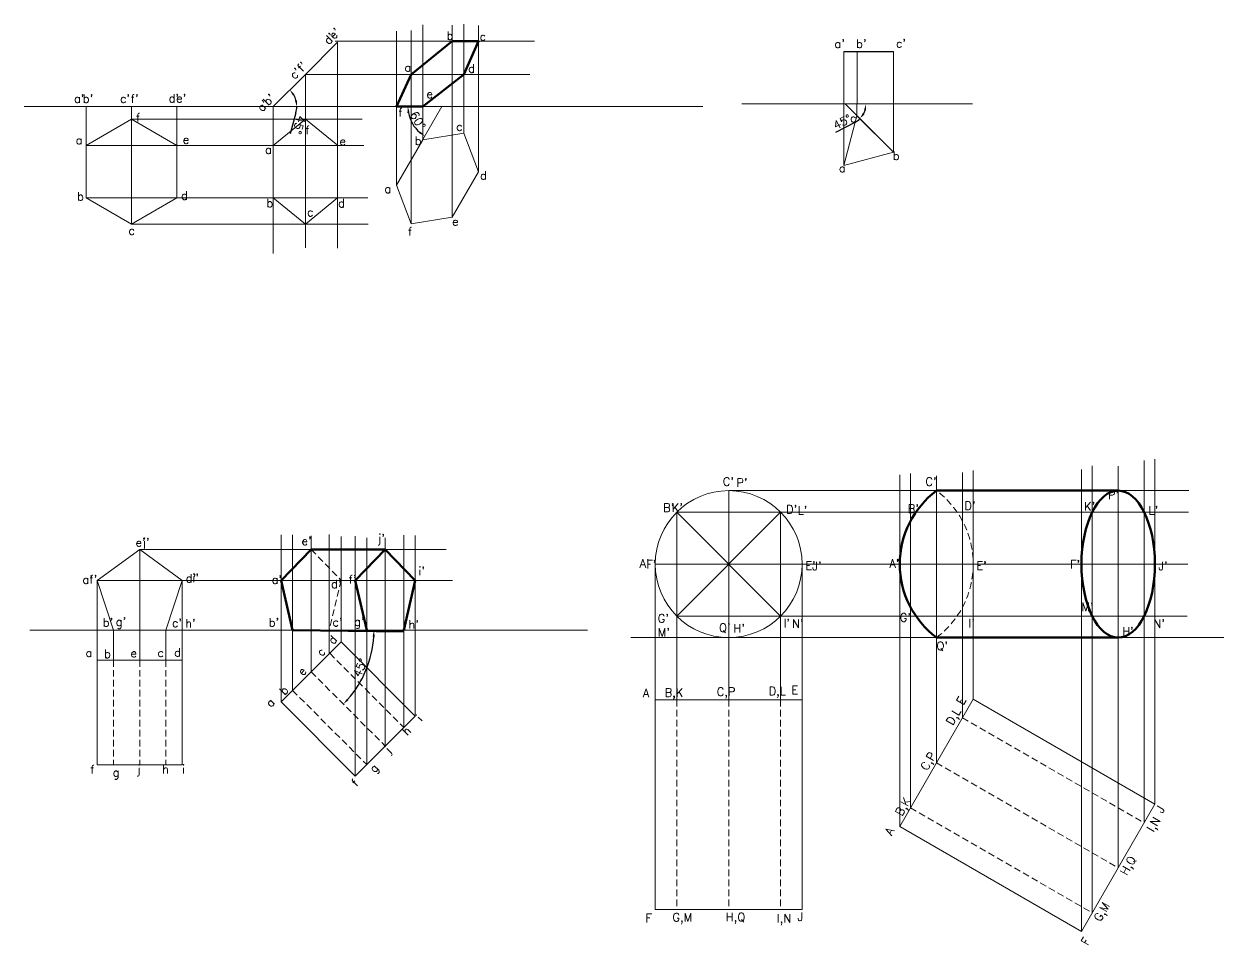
# Model space of a CAD drawing. Header units: millimetres. Extents: x -9631 to 7217, y -631 to 1394.
# Drawn here: x 5886 to 6458, y -631 to -193 of the extents above; entities that cross this region are included whole.
import ezdxf

# ---------------------------------------------------------------- set-up
doc = ezdxf.new("R2010")
doc.units = ezdxf.units.MM
doc.header["$PDMODE"] = 35
doc.header["$PDSIZE"] = 2
doc.linetypes.add('HIDDEN2', pattern=[4.7625, 3.175, -1.5875])
doc.layers.get('0').update_dxf_attribs({"lineweight": 15})
doc.layers.add('Annotations', color=7, linetype='Continuous', lineweight=30)
doc.layers.add('Solid', color=7, linetype='Continuous', lineweight=80)
doc.styles.get("Standard").update_dxf_attribs({"font": 'simplex8.shx'})
doc.dimstyles.new('ISO-25', dxfattribs={"dimtxt": 4, "dimasz": 3, "dimexe": 2, "dimexo": 1, "dimgap": 1, "dimtad": 1, "dimrnd": 0.05, "dimtxsty": 'Standard', "dimcen": 2.5, "dimadec": 0, "dimazin": 0, "dimtfac": 1, "dimtmove": 0, "dimatfit": 3, "dimfxl": 1, "dimarcsym": 0})

# ---------------------------------------------------------------- blocks, each defined once
blk = doc.blocks.new('*D187')
at = {"color": 0, "lineweight": -2, "transparency": 16777216}
blk.add_line((6015.9, -234.84), (6013.14, -244.85), dxfattribs=at)
for start, end in [(15.3849, 29.6151), (344.6151, 0)]:
    blk.add_arc((6005.09, -231.87), 11.21, start, end, dxfattribs=at)
at = {"color": 0, "transparency": 16777216}
for points in [[(6014.44, -226.64), (6015.23, -226.03), (6013.02, -223.95)], [(6016.39, -228.83), (6015.4, -228.96), (6016.3, -231.87)]]:
    blk.add_solid(points, dxfattribs=at)
at = {"layer": 'Defpoints', "color": 0, "transparency": 16777216}
for p in [(6020.4, -216.56), (6014.8, -226.27), (5886.27, -231.87), (6005.09, -231.87), (6209.84, -231.87)]:
    blk.add_point(p, dxfattribs=at)
at = {"color": 0, "transparency": 16777216, "insert": (6017.41, -240.64), "char_height": 4, "attachment_point": 5, "rotation": 254.6151}
blk.add_mtext('45°', dxfattribs=at)
blk = doc.blocks.new('*D188')
at = {"color": 0, "lineweight": -2, "transparency": 16777216}
blk.add_arc((6085.49, -231.87), 16.24, 190.6011, 229.3989, dxfattribs=at)
at = {"color": 0, "transparency": 16777216}
for points in [[(6069.03, -234.9), (6070.03, -234.81), (6069.25, -231.87)], [(6075.21, -243.79), (6074.64, -244.61), (6077.37, -245.93)]]:
    blk.add_solid(points, dxfattribs=at)
at = {"layer": 'Defpoints', "color": 0, "transparency": 16777216}
for p in [(5886.27, -231.87), (6085.49, -231.87), (6209.84, -231.87), (6070.23, -237.42), (6074.67, -250.62)]:
    blk.add_point(p, dxfattribs=at)
at = {"color": 0, "transparency": 16777216, "insert": (6074.03, -238.49), "char_height": 4, "attachment_point": 5, "rotation": 300}
blk.add_mtext('60°', dxfattribs=at)
blk = doc.blocks.new('*D189')
at = {"color": 0, "lineweight": -2, "transparency": 16777216}
blk.add_line((6282.3, -239.43), (6273.1, -244.24), dxfattribs=at)
for start, end in [(332.4095, 342.5905), (297.5905, 315)]:
    blk.add_arc((6277.71, -230.65), 9.91, start, end, dxfattribs=at)
at = {"color": 0, "transparency": 16777216}
for points in [[(6286.68, -233.54), (6287.66, -233.69), (6287.62, -230.65)], [(6286.9, -235.53), (6286.09, -234.94), (6284.72, -237.66)]]:
    blk.add_solid(points, dxfattribs=at)
at = {"layer": 'Defpoints', "color": 0, "transparency": 16777216}
for p in [(6228.36, -230.65), (6277.71, -230.65), (6287.29, -233.21), (6338.46, -230.65), (6299.73, -252.66)]:
    blk.add_point(p, dxfattribs=at)
at = {"color": 0, "transparency": 16777216, "insert": (6276.31, -239.18), "char_height": 4, "attachment_point": 5, "rotation": 27.5905}
blk.add_mtext('45°', dxfattribs=at)
blk = doc.blocks.new('*D193')
at = {"layer": 'Annotations', "color": 0, "lineweight": -2, "transparency": 16777216}
blk.add_arc((6003.32, -481.38), 49.74, 318.4566, 356.5434, dxfattribs=at)
at = {"layer": 'Annotations', "color": 0, "lineweight": 13, "transparency": 16777216}
for points in [[(6052.47, -484.36), (6053.47, -484.39), (6053.06, -481.38)], [(6040.91, -514.71), (6040.18, -514.02), (6038.49, -516.55)]]:
    blk.add_solid(points, dxfattribs=at)
at = {"layer": 'Defpoints', "color": 0, "lineweight": 13, "transparency": 16777216}
for p in [(5889.02, -481.38), (6154.87, -481.38), (6023.14, -501.19), (6046.39, -506.25), (6058.49, -536.55)]:
    blk.add_point(p, dxfattribs=at)
at = {"layer": 'Annotations', "color": 0, "lineweight": 13, "transparency": 16777216, "insert": (6046.5, -499.26), "char_height": 4, "attachment_point": 5, "rotation": 67.5}
blk.add_mtext('45°', dxfattribs=at)

msp = doc.modelspace()

# ---------------------------------------------------------------- linework, layer by layer
for p, q in [((6076.366, -247.676), (6076.366, -192.923)), ((6090.383, -284.636), (6090.383, -193.064)), ((6095.874, -244.505), (6095.874, -192.543)), ((6102.883, -262.985), (6102.883, -193.294)), ((6063.841, -269.37), (6063.841, -195.981)), ((6070.874, -287.807), (6070.874, -195.607)), ((6020.401, -216.561), (6035.711, -201.251)), ((6034.557, -200.692), (6129.648, -200.692)), ((6035.711, -201.251), (6035.711, -299.392)), ((6276.996, -230.648), (6276.996, -205.648)), ((6283.41, -230.648), (6283.41, -205.648)), ((6300.729, -230.648), (6300.729, -205.648)), ((6005.092, -231.87), (6020.401, -216.561)), ((6020.401, -216.561), (6020.401, -299.194)), ((6020.401, -216.561), (6127.337, -216.561)), ((5886.267, -231.87), (6209.839, -231.87)), ((5915.894, -250.371), (5915.894, -231.87)), ((5915.894, -231.87), (5937.545, -231.87)), ((5937.545, -237.871), (5937.545, -231.87)), ((5937.545, -231.87), (5959.195, -231.87)), ((5959.195, -275.371), (5959.195, -231.87)), ((6005.092, -231.87), (6005.092, -301.815)), ((6085.492, -231.87), (6074.666, -250.62)), ((6228.363, -230.648), (6338.457, -230.648)), ((6276.996, -260.011), (6276.996, -230.648)), ((6277.712, -230.648), (6299.727, -252.663)), ((6283.324, -236.259), (6283.324, -230.648)), ((6300.729, -253.615), (6300.729, -230.648)), ((5937.545, -287.871), (5937.545, -234.871)), ((5937.545, -237.871), (6047.472, -237.871)), ((5915.894, -250.371), (6048.268, -250.371)), ((6074.666, -250.62), (6063.841, -269.37)), ((5915.894, -275.371), (6050.126, -275.371)), ((5937.545, -287.871), (6050.391, -287.871))]:
    msp.add_line(p, q)
for points in [[(5915.894, -250.371), (5915.894, -275.371), (5937.545, -287.871), (5959.195, -275.371), (5959.195, -250.371), (5937.545, -237.871)], [(6005.092, -250.371), (6020.401, -237.871), (6035.711, -250.321), (6035.711, -275.371), (6020.401, -287.871), (6005.092, -275.371)], [(6283.324, -236.259), (6276.996, -260.011), (6300.729, -253.615)], [(6090.383, -284.636), (6070.874, -287.807), (6063.841, -269.37), (6076.366, -247.676), (6095.874, -244.505), (6102.883, -262.985)]]:
    msp.add_lwpolyline(points, close=True)
at = {"layer": 'Annotations'}
msp.add_line((6276.996, -205.648), (6300.729, -205.648), dxfattribs=at)
at = {"layer": 'Annotations', "lineweight": 13}
for p, q in [((6425.329, -564.251), (6425.329, -399.819)), ((6338.727, -514.251), (6338.727, -405.205)), ((6390.329, -624.873), (6390.329, -404.856)), ((6395.455, -615.995), (6395.455, -402.982)), ((6407.829, -594.562), (6407.829, -403.152)), ((6420.204, -573.129), (6420.204, -400.456)), ((6303.727, -574.873), (6303.727, -407.289)), ((6308.852, -565.995), (6308.852, -406.77)), ((6321.227, -544.562), (6321.227, -407.863)), ((6333.601, -523.129), (6333.601, -406.258)), ((6222.17, -414.855), (6222.17, -484.855)), ((6222.17, -414.855), (6441.432, -414.855)), ((6197.421, -425.106), (6246.918, -474.604)), ((6197.421, -474.604), (6246.918, -425.106)), ((6197.421, -425.106), (6197.421, -514.462)), ((6197.421, -425.106), (6246.918, -425.106)), ((6246.918, -425.106), (6246.918, -514.462)), ((6246.918, -425.106), (6441.369, -425.106)), ((6008.836, -515.496), (6008.836, -435.925)), ((6014.299, -510.033), (6014.299, -435.925)), ((6023.137, -501.194), (6023.137, -436.426)), ((6031.707, -492.625), (6031.707, -435.675)), ((6037.439, -486.893), (6037.439, -436.677)), ((6044.191, -550.851), (6044.191, -436.619)), ((6049.654, -545.388), (6049.654, -437.371)), ((6058.493, -536.549), (6058.493, -437.297)), ((6067.332, -527.711), (6067.332, -436.093)), ((6072.794, -522.248), (6072.794, -436.246)), ((5941.439, -442.908), (5941.439, -495.548)), ((5941.439, -442.908), (6080.253, -442.908)), ((6080.253, -442.908), (6087.546, -442.908)), ((6187.17, -449.855), (6257.17, -449.855)), ((6187.17, -449.855), (6187.17, -514.462)), ((6257.17, -449.855), (6257.17, -514.462)), ((6257.17, -449.855), (6440.992, -449.855)), ((5921.213, -457.602), (5921.213, -495.548)), ((5921.213, -457.602), (6085.001, -457.602)), ((5961.664, -457.602), (5961.664, -495.548)), ((6085.001, -457.602), (6090.545, -457.602)), ((6197.421, -474.604), (6246.918, -474.604)), ((6246.918, -474.604), (6440.683, -474.604)), ((5889.024, -481.379), (6154.872, -481.379)), ((5921.213, -481.379), (5928.939, -481.379)), ((5928.939, -481.379), (5928.939, -495.548)), ((5928.939, -481.379), (5941.439, -481.379)), ((5928.939, -481.379), (6074.615, -481.379)), ((5941.439, -481.379), (5953.939, -481.379)), ((5953.939, -481.379), (5953.939, -495.548)), ((5953.939, -481.379), (5961.664, -481.379)), ((6031.707, -481.379), (6014.299, -481.379)), ((6049.654, -481.379), (6067.332, -481.379)), ((6074.615, -481.379), (6112.786, -481.379)), ((6175.543, -484.855), (6352.759, -484.855)), ((6222.17, -484.855), (6222.17, -514.462)), ((6343.294, -484.855), (6458.268, -484.855)), ((6008.836, -515.496), (6037.439, -486.893)), ((6037.439, -486.893), (6072.794, -522.248)), ((5921.213, -495.548), (5961.664, -495.548)), ((5921.213, -495.548), (5921.213, -545.548)), ((5961.664, -495.548), (5961.664, -545.548)), ((6187.17, -514.462), (6257.17, -514.462)), ((6187.17, -514.462), (6187.17, -614.462)), ((6257.17, -514.462), (6257.17, -614.462)), ((6303.727, -574.873), (6338.727, -514.251)), ((6338.727, -514.251), (6425.329, -564.251)), ((6008.836, -515.496), (6044.191, -550.851)), ((6044.191, -550.851), (6072.794, -522.248)), ((5921.213, -545.548), (5961.664, -545.548)), ((6390.329, -624.873), (6425.329, -564.251)), ((6303.727, -574.873), (6390.329, -624.873)), ((6187.17, -614.462), (6257.17, -614.462))]:
    msp.add_line(p, q, dxfattribs=at)
at = {"layer": 'Annotations', "linetype": 'HIDDEN2', "lineweight": 13}
for p, q in [((6023.137, -442.908), (6037.439, -457.602)), ((6037.439, -457.602), (6031.707, -481.379)), ((5928.939, -495.548), (5928.939, -545.548)), ((5941.439, -495.548), (5941.439, -545.548)), ((5953.939, -495.548), (5953.939, -545.548)), ((6031.976, -492.355), (6067.332, -527.711)), ((6023.137, -501.194), (6058.493, -536.549)), ((6014.299, -510.033), (6049.654, -545.388)), ((6197.421, -514.462), (6197.421, -614.462)), ((6222.17, -514.462), (6222.17, -614.462)), ((6246.918, -514.462), (6246.918, -614.462)), ((6333.601, -523.129), (6420.204, -573.129)), ((6321.227, -544.562), (6407.829, -594.562)), ((6308.852, -565.995), (6395.455, -615.995))]:
    msp.add_line(p, q, dxfattribs=at)
at = {"layer": 'Annotations', "lineweight": 13}
msp.add_lwpolyline([(5928.939, -481.379), (5953.939, -481.379), (5961.664, -457.602), (5941.439, -442.908), (5921.213, -457.602)], close=True, dxfattribs=at)
msp.add_circle((6222.17, -449.855), 35, dxfattribs=at)
at = {"layer": 'Annotations', "linetype": 'HIDDEN2', "lineweight": 13}
msp.add_arc((6294.977, -449.855), 43.75, 306.8699, 53.1301, dxfattribs=at)
at = {"layer": 'Solid'}
for p, q in [((6090.383, -200.692), (6070.874, -216.561)), ((6102.883, -200.692), (6090.383, -200.692)), ((6095.874, -216.561), (6102.883, -200.692)), ((6070.874, -216.561), (6063.841, -231.87)), ((6076.366, -231.87), (6095.874, -216.561)), ((6063.841, -231.87), (6076.366, -231.87)), ((6321.227, -414.855), (6407.829, -414.855)), ((6008.836, -457.602), (6023.137, -442.908)), ((6023.137, -442.908), (6058.493, -442.908)), ((6058.493, -442.908), (6044.191, -457.602)), ((6072.794, -457.602), (6058.493, -442.908)), ((6014.299, -481.379), (6008.836, -457.602)), ((6044.191, -457.602), (6049.654, -481.379)), ((6067.332, -481.379), (6072.794, -457.602)), ((6014.299, -481.379), (6067.332, -481.902)), ((6321.227, -484.855), (6407.829, -484.855))]:
    msp.add_line(p, q, dxfattribs=at)
msp.add_arc((6347.477, -449.855), 43.75, 126.8699, 233.1301, dxfattribs=at)
msp.add_ellipse((6407.829, -449.855), major_axis=(0, -35), ratio=0.5, dxfattribs=at)

# ---------------------------------------------------------------- texts
at = {"char_height": 4, "attachment_point": 1}
for s, insert, rotation in [("d'", (6028.667, -199.848), 45), ("e'", (6031.189, -197.325), 45), ("f'", (6015.995, -212.738), 45), ("c'", (6012.395, -216.337), 45), ("b'", (5999.83, -228.903), 45), ("a'", (5996.88, -231.853), 45), ('d', (6030.771, -485.616), 45), ('c', (6025.279, -491.332), 45), ('e', (6016.26, -500.532), 45), ('a', (6001.017, -515.594), 45), ('b', (6007.601, -509.731), 45), ('E', (6330.45, -515.333), 60), ('D,L', (6325.458, -525.02), 60), ('i', (6072.794, -522.248), 45), ('h', (6066, -529.043), 45), ('j', (6057.538, -537.504), 45), ('C,P', (6313.337, -546.592), 60), ('g', (6050.424, -546.766), 45), ('f', (6041.873, -553.318), 45), ('B,K', (6301.271, -568.299), 60), ('J', (6425.42, -566.874), 60), ('I,N', (6421.212, -575.801), 60), ('A', (6296.309, -577.433), 60), ('H,Q', (6408.463, -596.517), 60), ('G,M', (6395.877, -618.59), 60), ('F', (6389.811, -629.915), 60)]:
    msp.add_mtext_dynamic_manual_height_columns(s, width=5.09003, gutter_width=20, heights=[0], dxfattribs=dict(at, insert=insert, rotation=rotation))
for s, heights, insert in [('b', [0], (6087.692, -196.093)), ('c', [0], (6103.434, -196.448)), ("a'", [0], (6272.572, -199.949)), ("b'", [0], (6282.962, -199.949)), ("c'", [0], (6301.9, -199.782)), ('a', [0], (6067.66, -211.219)), ('d', [0], (6097.998, -211.753)), ("a'", [0], (5910.099, -226.051)), ("b'", [0], (5914.271, -226.051)), ("c'", [0], (5932.042, -226.051)), ("f'", [0], (5937.132, -226.051)), ("d'", [0], (5955.207, -225.897)), ("e'", [0], (5958.775, -225.897)), ('e', [0], (6078.085, -223.877)), ('f', [0], (6064.723, -232.686)), ('f', [0], (5939.604, -235.06)), ('c', [0], (6279.968, -235.375)), ('f', [0], (6020.401, -241.005)), ('c', [0], (6092.283, -239.397)), ('a', [0], (5910.879, -245.838)), ('e', [0], (5961.904, -245.594)), ('e', [0], (6036.663, -246.371)), ('b', [0], (6072.49, -246.18)), ('a', [0], (6001.184, -250.371)), ('b', [0], (6300.439, -253.327)), ('d', [0], (6103.609, -262.675)), ('a', [0], (6274.703, -259.175)), ('b', [0], (5911.611, -272.661)), ('d', [0], (5961.137, -272.256)), ('a', [0], (6058.084, -269.062)), ('b', [0], (6001.842, -275.833)), ('d', [0], (6036.013, -275.892)), ('c', [0], (6021.181, -280.2)), ('e', [0], (6090.289, -284.612)), ('c', [0], (5936.025, -288.998)), ('f', [0], (6069.266, -289.372)), ("C'", [0], (6219.388, -408.559)), ("P'", [0], (6225.808, -409.116)), ("C'", [0], (6315.938, -408.559)), ("P'", [0], (6402.95, -414.855)), ("B'", [0], (6190.872, -420.998)), ("K'", [0], (6194.982, -420.963)), ("D'", [0], (6249.569, -421.763)), ("L'", [0], (6255.03, -422.225)), ("B'", [0], (6307.508, -421.457)), ("D'", [0], (6334.539, -420.066)), ("K'", [0], (6391.577, -420.344)), ("L'", [0], (6422.27, -422.225)), ("e'", [0], (5939.445, -437.546)), ("j'", [0], (5942.718, -437.546)), ("e'", [0], (6018.572, -436.85)), ("j'", [0], (6054.859, -435.551)), ("i'", [0], (6074.322, -451.187)), ("A'", [0], (6179.714, -447.557)), ("F'", [0], (6182.894, -447.905)), ("E'", [0], (6258.667, -448.586)), ("J'", [0], (6261.979, -448.765)), ("A'", [0], (6298.762, -447.557)), ("E'", [0], (6340.221, -448.586)), ("F'", [0], (6384.888, -447.905)), ("J'", [0], (6426.95, -448.765)), ("a'", [0], (5914.173, -455.212)), ("f'", [0], (5917.408, -455.093)), ("d'", [0], (5963.362, -454.589)), ("i'", [0], (5966.528, -454.494)), ("a'", [0], (6004.328, -455.212)), ("d'", [0], (6032.625, -457.28)), ("f'", [0], (6040.974, -455.093)), (" M'", [0], (6390.329, -468.201)), ("G' M'", [0], (6188.374, -473.742)), ("G'", [0], (6303.727, -473.311)), ("b'", [4], (5923.789, -475.656)), ("g'", [0], (5929.987, -475.299)), ("c'", [0], (5956.806, -475.894)), ("h'", [0], (5963.124, -476.013)), ("b'", [4], (6002.915, -475.656)), ("c'", [0], (6033.333, -475.518)), ("g'", [0], (6043.642, -475.283)), ("h'", [0], (6069.525, -476.617)), ("Q'", [0], (6217.571, -478.176)), ("H'", [0], (6224.418, -478.515)), ("I'", [0], (6248.338, -475.995)), ("N'", [0], (6252.341, -476.176)), ("I'", [0], (6336.422, -475.995)), ("H'", [0], (6409.759, -479.88)), ("N'", [0], (6424.638, -476.176)), ('a', [0], (5915.615, -490.09)), ('b', [0], (5924.416, -490.599)), ('e', [0], (5937.044, -490.217)), ('c', [0], (5949.927, -490.09)), ('d', [0], (5957.852, -489.931)), ("Q'", [0], (6321.227, -486.83)), ('B,K', [0], (6191.635, -509.048)), ('C,P', [0], (6216.467, -508.644)), ('D,L', [0], (6241.209, -508.355)), ('E', [0], (6252.094, -507.835)), ('A', [0], (6181.244, -509.318)), ('f', [0], (5917.83, -545.654)), ('g', [0], (5928.509, -547.068)), ('j', [0], (5940.089, -545.548)), ('h', [0], (5952.055, -545.548)), ('i', [0], (5961.664, -545.548)), ('F', [0], (6182.544, -616.534)), ('G,M', [0], (6195.385, -616.125)), ('H,Q', [0], (6220.793, -615.989)), ('I,N', [0], (6245.109, -616.671)), ('J', [0], (6254.944, -615.852))]:
    msp.add_mtext_dynamic_manual_height_columns(s, width=5.09003, gutter_width=20, heights=heights, dxfattribs=dict(at, insert=insert))

# ---------------------------------------------------------------- dimensions: what is measured, and where the dimension line sits
for base, line1, line2, picture, middle in [((6014.797, -226.267), ((5886.267, -231.87), (6209.839, -231.87)), ((6005.092, -231.87), (6020.401, -216.561)), '*D187', (6017.412, -240.643)), ((6070.234, -237.423), ((6085.492, -231.87), (6074.666, -250.62)), ((5886.267, -231.87), (6209.839, -231.87)), '*D188', (6074.028, -238.489)), ((6287.286, -233.213), ((6277.712, -230.648), (6299.727, -252.663)), ((6228.363, -230.648), (6338.457, -230.648)), '*D189', (6276.313, -239.177))]:
    dim = msp.add_angular_dim_2l(base=base, line1=line1, line2=line2, dimstyle='ISO-25', override={"dimfxl": 1.25})
    dim.commit()
    dim.dimension.update_dxf_attribs({"geometry": picture, "text_midpoint": middle})
at = {"layer": 'Annotations', "lineweight": 13}
dim = msp.add_angular_dim_2l(base=(6046.394, -506.246), line1=((5889.024, -481.379), (6154.872, -481.379)), line2=((6023.137, -501.194), (6058.493, -536.549)), dimstyle='ISO-25', override={"dimfxl": 1.25}, dxfattribs=at)
dim.commit()
dim.dimension.update_dxf_attribs({"geometry": '*D193', "text_midpoint": (6046.5, -499.263)})

doc.saveas('drawing.dxf')
